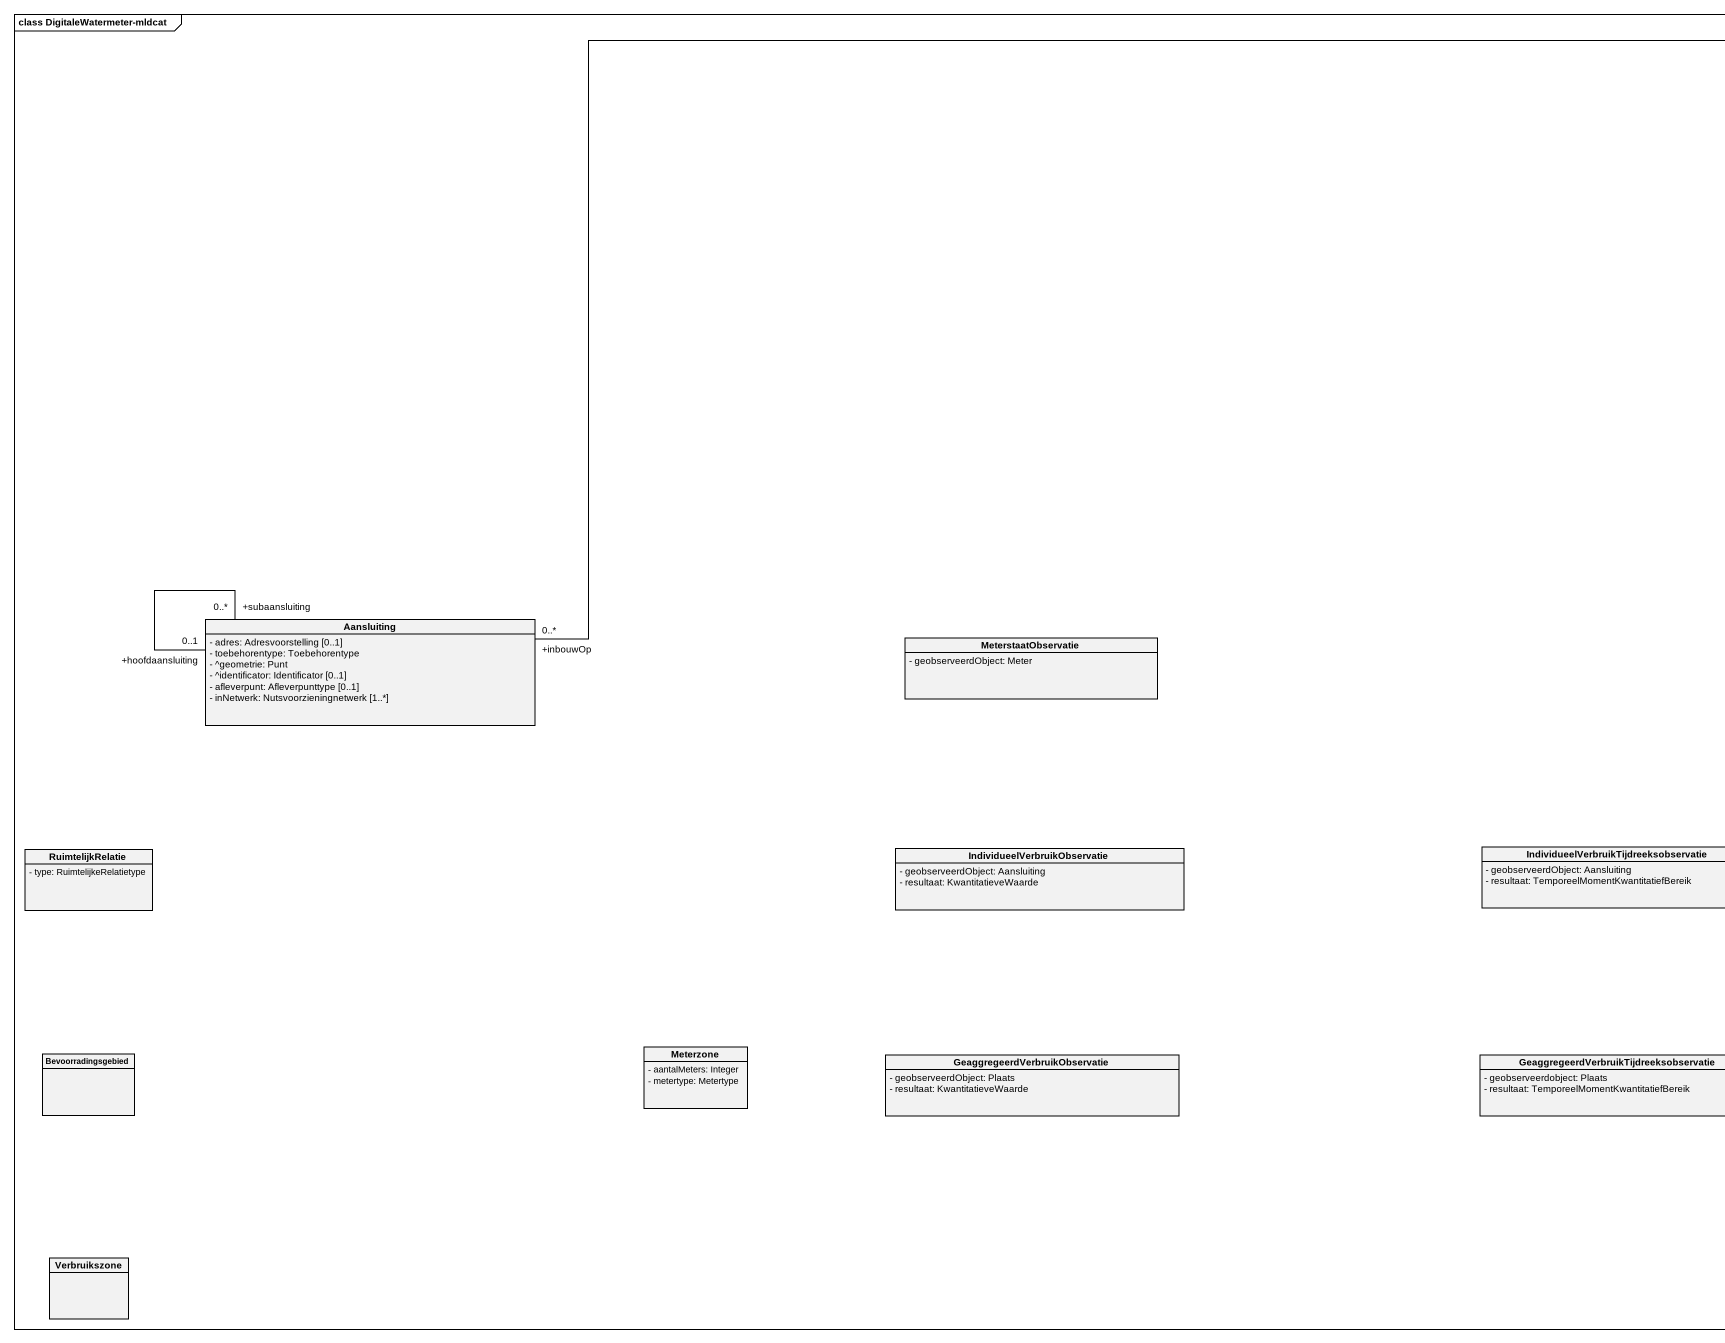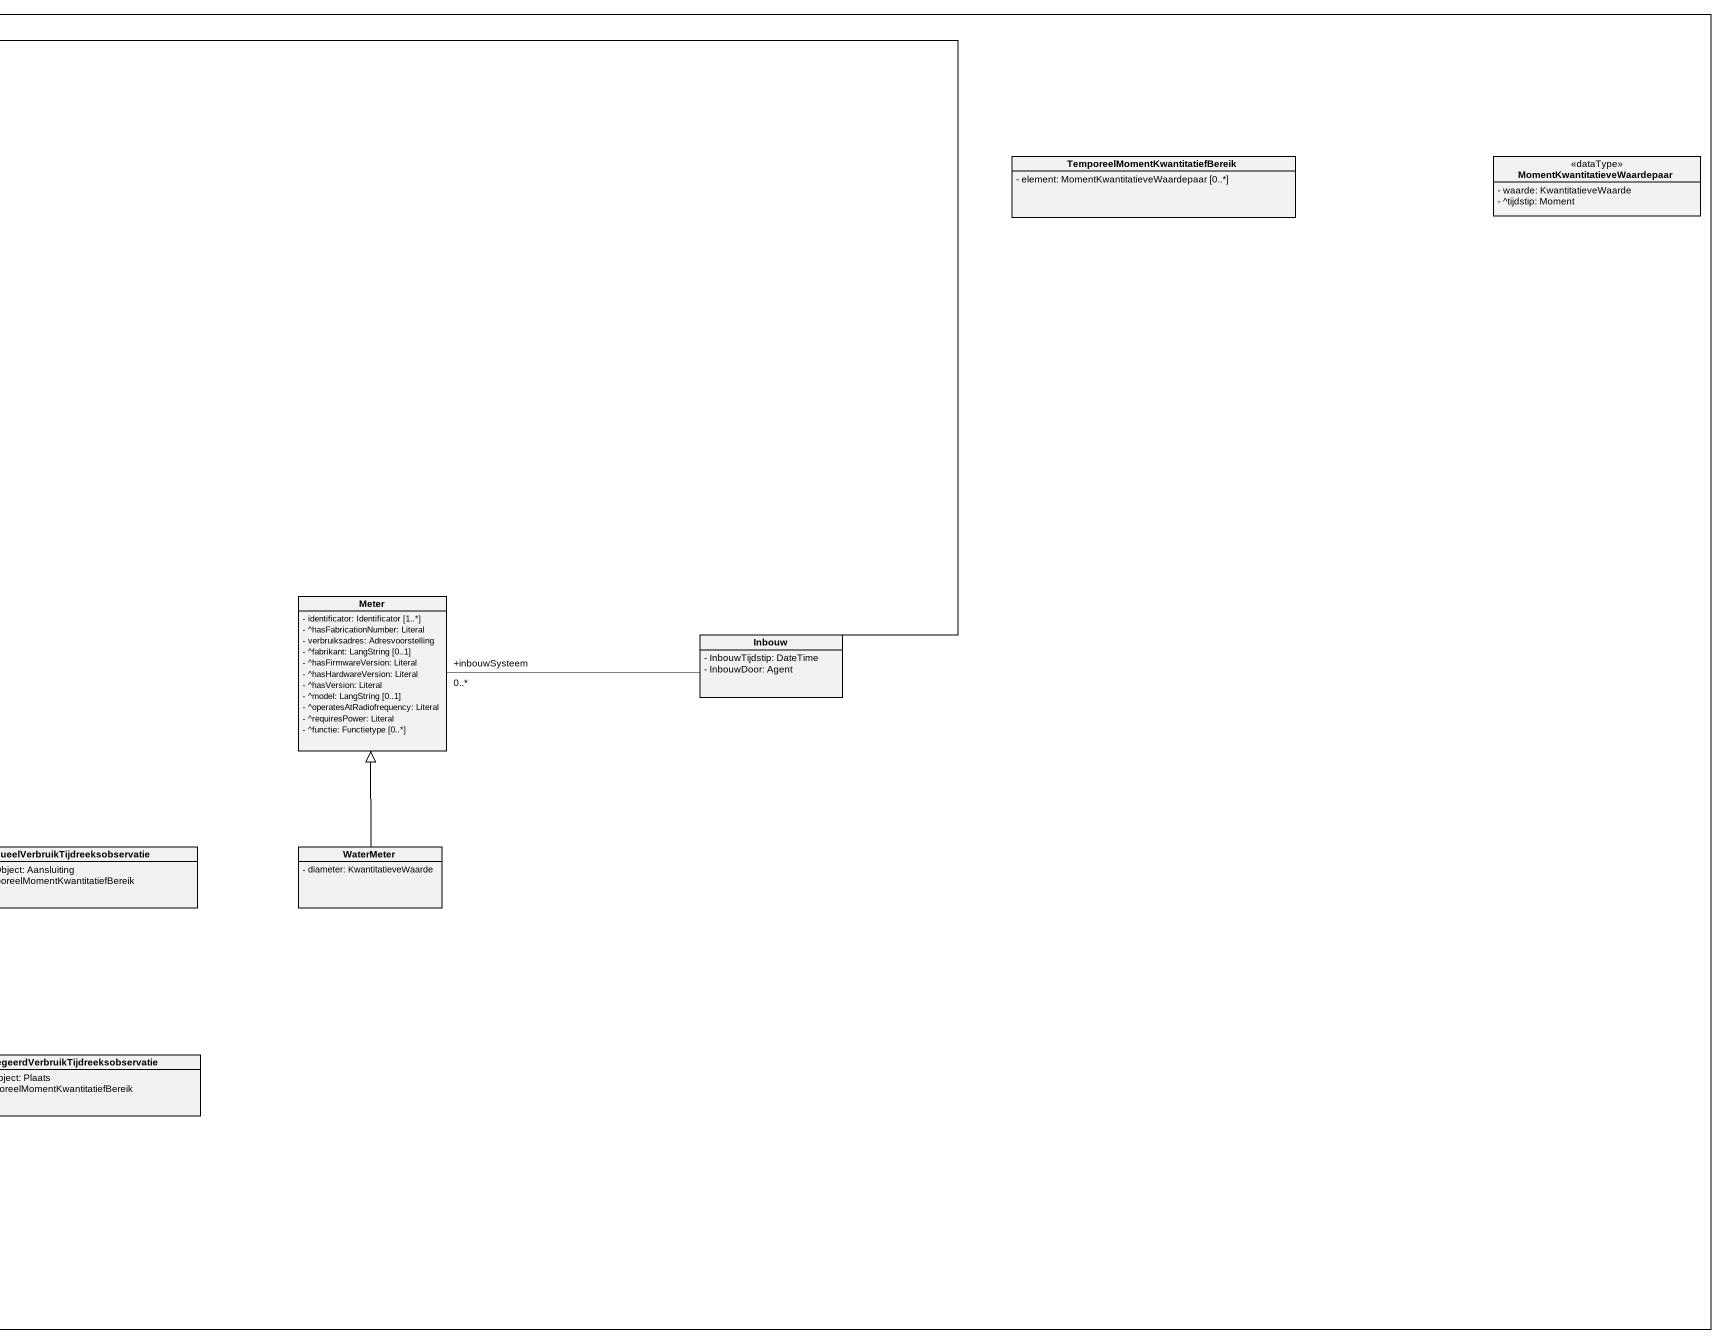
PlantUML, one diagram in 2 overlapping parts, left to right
@startuml
mainframe class DigitaleWatermeter-mldcat
hide circle
hide empty members
skinparam classAttributeIconSize 0
class "TemporeelMomentKwantitatiefBereik" as TemporeelMomentKwantitatiefB {
  - element: MomentKwantitatieveWaardepaar [0..*]
}
class "MomentKwantitatieveWaardepaar" as MomentKwantitatieveWaardepaa <<dataType>> {
  - waarde: KwantitatieveWaarde
  - ^tijdstip: Moment
}
class Aansluiting {
  - adres: Adresvoorstelling [0..1]
  - toebehorentype: Toebehorentype
  - ^geometrie: Punt
  - ^identificator: Identificator [0..1]
  - afleverpunt: Afleverpunttype [0..1]
  - inNetwerk: Nutsvoorzieningnetwerk [1..*]
}
class Meter {
  - identificator: Identificator [1..*]
  - ^hasFabricationNumber: Literal
  - verbruiksadres: Adresvoorstelling
  - ^fabrikant: LangString [0..1]
  - ^hasFirmwareVersion: Literal
  - ^hasHardwareVersion: Literal
  - ^hasVersion: Literal
  - ^model: LangString [0..1]
  - ^operatesAtRadiofrequency: Literal
  - ^requiresPower: Literal
  - ^functie: Functietype [0..*]
}
class MeterstaatObservatie {
  - geobserveerdObject: Meter
}
class Inbouw {
  - InbouwTijdstip: DateTime
  - InbouwDoor: Agent
}
class RuimtelijkRelatie {
  - type: RuimtelijkeRelatietype
}
class "IndividueelVerbruikObservatie" as IndividueelVerbruikObservati {
  - geobserveerdObject: Aansluiting
  - resultaat: KwantitatieveWaarde
}
class "IndividueelVerbruikTijdreeksobservatie" as IndividueelVerbruikTijdreeks {
  - geobserveerdObject: Aansluiting
  - resultaat: TemporeelMomentKwantitatiefBereik
}
class WaterMeter {
  - diameter: KwantitatieveWaarde
}
class Bevoorradingsgebied
class Meterzone {
  - aantalMeters: Integer
  - metertype: Metertype
}
class "GeaggregeerdVerbruikObservatie" as GeaggregeerdVerbruikObservat {
  - geobserveerdObject: Plaats
  - resultaat: KwantitatieveWaarde
}
class "GeaggregeerdVerbruikTijdreeksobservatie" as GeaggregeerdVerbruikTijdreek {
  - geobserveerdobject: Plaats
  - resultaat: TemporeelMomentKwantitatiefBereik
}
class Verbruikszone
Aansluiting "+subaansluiting\n0..*" -- "+hoofdaansluiting\n0..1" Aansluiting
Inbouw -left- "+inbouwOp\n0..*" Aansluiting
Inbouw -left- "+inbouwSysteem\n0..*" Meter
WaterMeter -up-|> Meter
@enduml
